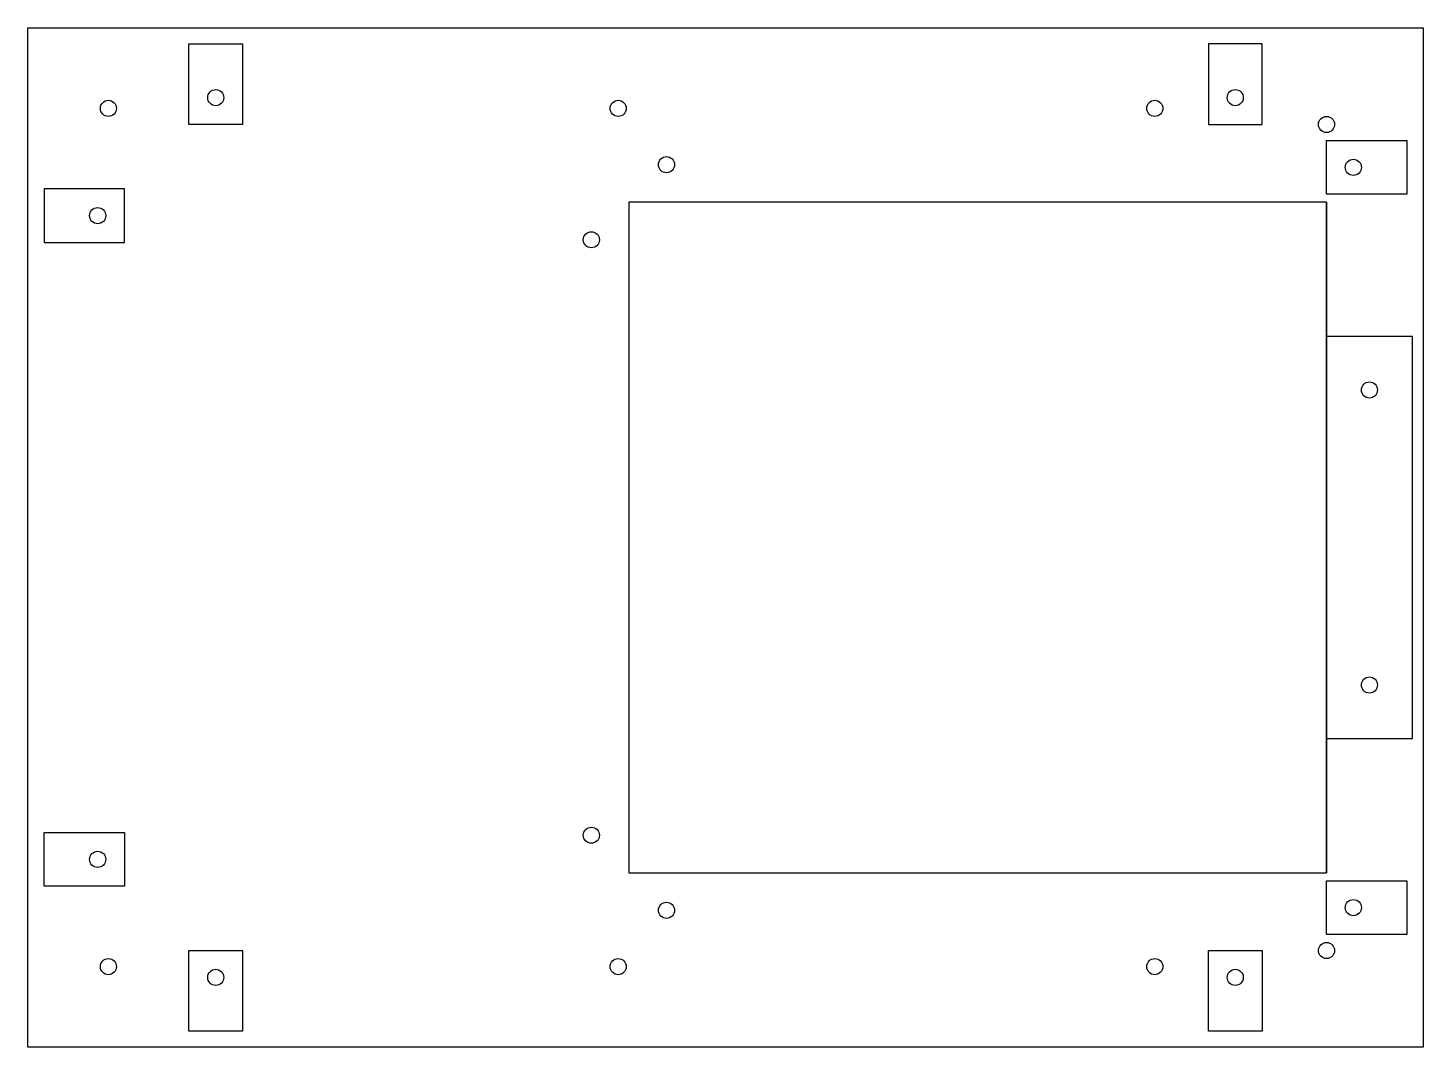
# Model space of a CAD drawing. Header units: millimetres. Extents: x 0 to 260, y -190 to 0.
import ezdxf

# ---------------------------------------------------------------- set-up
doc = ezdxf.new("R2010")
doc.units = ezdxf.units.MM

msp = doc.modelspace()

# ---------------------------------------------------------------- linework, layer by layer
msp.add_lwpolyline([(0, 0), (260, 0), (260, -190), (0, -190)], close=True)
at = {"color": 1, "true_color": 0xff0000, "flags": 128}
for points in [[(30, -18), (30, -3), (40, -3), (40, -18)], [(230, -18), (230, -3), (220, -3), (220, -18)], [(242, -21), (257, -21), (257, -31), (242, -31)], [(18, -30), (3, -30), (3, -40), (18, -40)], [(242, -57.5), (242, -132.5), (258, -132.5), (258, -57.5)], [(18, -160), (3, -160), (3, -150), (18, -150)], [(257, -169), (242, -169), (242, -159), (257, -159)], [(40, -172), (40, -187), (30, -187), (30, -172)], [(230, -187), (220, -187), (220, -172), (230, -172)]]:
    msp.add_lwpolyline(points, close=True, dxfattribs=at)
msp.add_lwpolyline([(242, -32.5), (112, -32.5), (112, -157.5), (242, -157.5), (242, -32.5), (242, -157.5)], dxfattribs=at)
for centre in [(35, -13), (225, -13), (15, -15), (110, -15), (210, -15), (242, -18), (119, -25.5), (247, -26), (13, -35), (105, -39.5), (250, -67.5), (250, -122.5), (105, -150.5), (13, -155), (119, -164.5), (247, -164), (242, -172), (15, -175), (110, -175), (210, -175), (35, -177), (225, -177)]:
    msp.add_circle(centre, 1.5)

doc.saveas('drawing.dxf')
